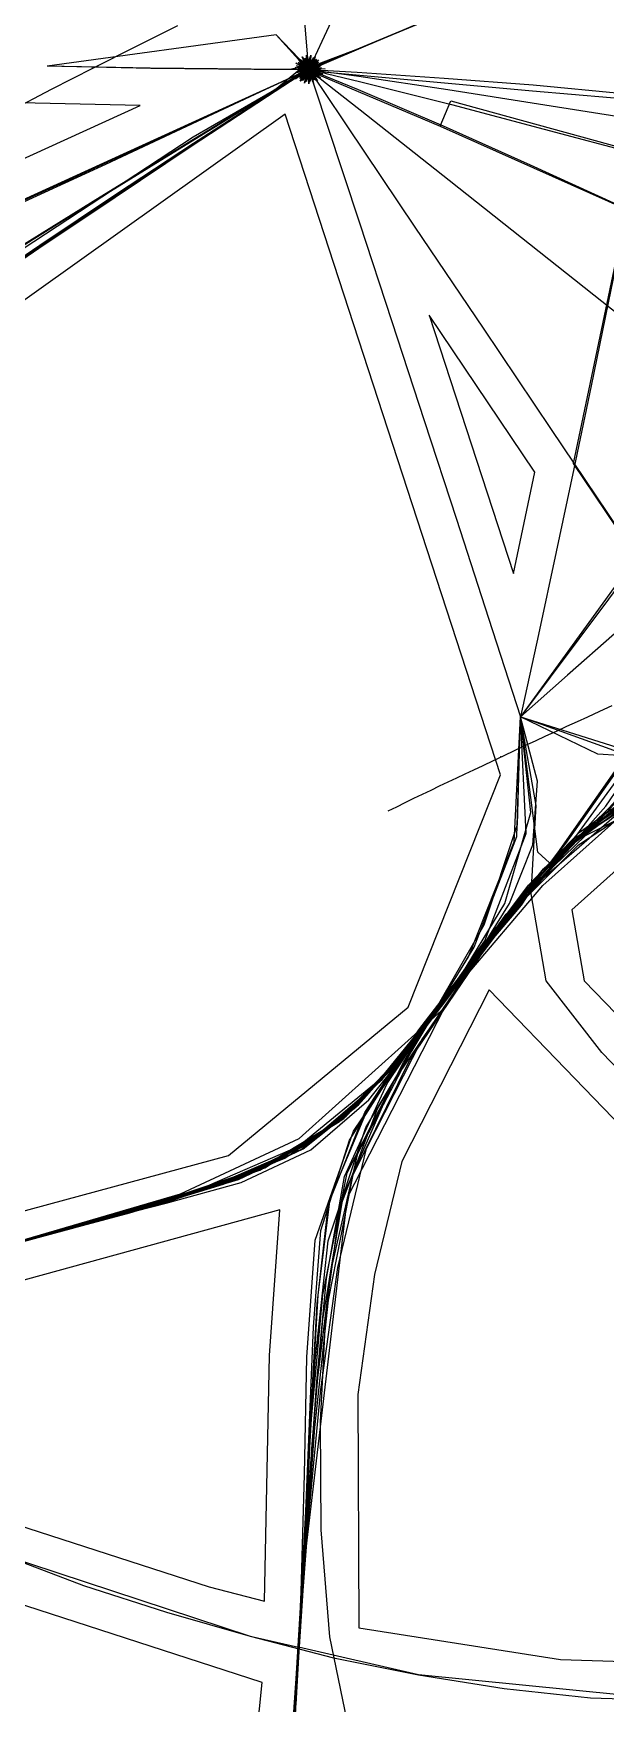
# Model space of a CAD drawing. Header units: metres. Extents: x 465982 to 489928, y 209046 to 231790.
# Drawn here: x 484344 to 484948, y 228002 to 229765 of the extents above; entities that cross this region are included whole.
import ezdxf

# ---------------------------------------------------------------- set-up
doc = ezdxf.new("R2010")
doc.units = ezdxf.units.M
for name, color, linetype in [('ANCHORS_INSIDE', 30, 'CONTINUOUS'), ('GREEN_CORRIDOR_EDGES', 3, 'CONTINUOUS'), ('GREEN_CORRIDOR_PARCELS', 3, 'CONTINUOUS'), ('RAILWAY', 7, 'CONTINUOUS'), ('WOOL_PARCELS', 32, 'CONTINUOUS'), ('WOOL_ROADS_L1', 30, 'CONTINUOUS'), ('WOOL_ROADS_L2', 94, 'CONTINUOUS'), ('WOOL_THREADS', 8, 'CONTINUOUS')]:
    doc.layers.add(name, color=color, linetype=linetype)

msp = doc.modelspace()

# ---------------------------------------------------------------- linework, layer by layer
at = {"layer": 'ANCHORS_INSIDE'}
msp.add_point((484837.096, 229001.177), dxfattribs=at)
at = {"layer": 'GREEN_CORRIDOR_EDGES'}
msp.add_lwpolyline([(484718.176, 228944.206), (484727.19, 228948.658), (484736.242, 228953.121), (484745.348, 228957.56), (484754.376, 228961.921), (484763.428, 228966.256), (484772.488, 228970.581), (484781.513, 228974.875), (484790.582, 228979.164), (484799.622, 228983.413), (484808.685, 228987.642), (484818.519, 228992.281), (484829.527, 228997.558), (484840.575, 229002.828), (484851.575, 229008.013), (484862.585, 229013.145), (484873.633, 229018.281), (484884.735, 229023.422), (484895.865, 229028.568), (484906.955, 229033.646), (484918.039, 229038.684), (484929.155, 229043.713), (484941.768, 229049.547), (484954.833, 229055.623)], dxfattribs=at)
at = {"layer": 'GREEN_CORRIDOR_PARCELS'}
msp.add_lwpolyline([(484850.403, 229194.994), (484873.047, 229301.9), (484761.407, 229467.709)], close=True, dxfattribs=at)
at = {"layer": 'RAILWAY'}
msp.add_lwpolyline([(484318.63, 229683.07), (484362.74, 229706.18), (484407.21, 229728.59), (484451.67, 229751.35), (484496.14, 229773.4)], dxfattribs=at)
at = {"layer": 'WOOL_PARCELS'}
for points in [[(480154.317, 227117.404), (481133.57, 227381.903), (483087.913, 228184.577), (484549.729, 228580.527), (484739.394, 228736.948), (484836.724, 228982.351), (484609.403, 229679.626), (483518.447, 228902.165), (482921.637, 228379.915)], [(484166.84, 229557.014), (484456.377, 229688.979), (484297.567, 229692.265)], [(485070.328, 228614.91), (484969.014, 228890.692), (484912.165, 228839.863), (484925.184, 228765.05)], [(484900.131, 228048.535), (485022.452, 228044.527), (485109.025, 228207.687), (485138.799, 228400.196), (485096.14, 228474.668), (484824.891, 228755.255), (484732.674, 228574.284), (484703.778, 228454.75), (484686.055, 228328.314), (484687.282, 228081.935)], [(484529.328, 228125.151), (484587.77, 228109.972), (484593.041, 228369.546), (484603.724, 228523.037), (483992.427, 228355.476), (484326.006, 228191.098)], [(484279.912, 226985.049), (484437.595, 227237.13), (484530.112, 227478.709), (484585.106, 228024.097), (484296.237, 228117.79), (483933.637, 228296.469), (483688.208, 228280.441), (482703.265, 227958.546), (482092.399, 227690.637), (482524.109, 227449.001), (482984.314, 227268.344), (483600.824, 227103.013)]]:
    msp.add_lwpolyline(points, close=True, dxfattribs=at)
at = {"layer": 'WOOL_ROADS_L1'}
for points in [[(484777.578, 228736.308), (484816.427, 228794.402), (484859.106, 228844.607), (484865.07, 228853.952), (484892.67, 228885.518), (484926.684, 228918.431), (485127.959, 229019.118), (485150.551, 229026.995), (485166.463, 229028.436), (485210.479, 229047.89), (485229.47, 229054.511), (485218.413, 229086.222), (485256.588, 229232.801)], [(480034.999, 227045.168), (480896.589, 227275.344), (481032.488, 227316.64), (481226.65, 227386.638), (481545.815, 227516.997), (481997.086, 227693.859), (482509.054, 227912.47), (482637.951, 227963.536), (482962.542, 228082.822), (483160.041, 228149.261), (483491.69, 228251.025), (483826.967, 228343.245), (484499.099, 228540.194), (484624.411, 228598.424), (484777.578, 228736.308)], [(484564.325, 227391.335), (484567.665, 227489.649), (484611.025, 227881.956), (484629.337, 228144.544), (484675.147, 228536.111), (484777.578, 228736.308)]]:
    msp.add_lwpolyline(points, dxfattribs=at)
at = {"layer": 'WOOL_ROADS_L2'}
for points in [[(485019.958, 229890.715), (484634.199, 229725.826)], [(484634.199, 229725.826), (484600.061, 229763.6), (484358.094, 229730.416)], [(484634.199, 229725.826), (484512.41, 229655.394)], [(484634.199, 229725.826), (484773.036, 229667.088)], [(484634.199, 229725.826), (484870.489, 229704.45)], [(484870.489, 229704.45), (484994.166, 229693.779)], [(484773.036, 229667.088), (484784.511, 229693.746), (484982.72, 229639.157)], [(484773.036, 229667.088), (484970.166, 229579.245)], [(484512.41, 229655.394), (484187.861, 229442.47), (483942.356, 229290.23), (483852.312, 229238.06)], [(484982.289, 229209.583), (484913.944, 229310.942), (484970.166, 229579.245)], [(484982.289, 229209.583), (484857.884, 229043.41)], [(484892.67, 228885.518), (484876.189, 228900.604), (484857.884, 229043.41), (484997.566, 228999.642)], [(484926.684, 228918.431), (484963.917, 228959.105)], [(483880.541, 228358.944), (483883.955, 228347.292), (484143.859, 228236.866), (484310.598, 228159.171), (484572.512, 228073.168)], [(484572.512, 228073.168), (484623.537, 228061.381)], [(485068.926, 228012.27), (485056.496, 228006.591), (485023.076, 228005.027), (484750.199, 228032.121), (484623.537, 228061.381)]]:
    msp.add_lwpolyline(points, dxfattribs=at)
at = {"layer": 'WOOL_THREADS'}
for points in [[(485021.134, 229828.927), (485003.889, 229742.362), (484986.119, 229655.127), (484968.381, 229567.849), (484950.504, 229480.45), (484932.41, 229392.899), (484914.113, 229305.357), (484895.583, 229217.878), (484876.814, 229130.639), (484857.884, 229043.41)], [(484600.061, 229763.6), (484622.173, 229739.938), (484630.933, 229730.531), (484635.199, 229725.159), (484633.262, 229729.531), (484635.384, 229724.514), (484633.376, 229729.32), (484635.387, 229724.423), (484633.434, 229729.311), (484635.329, 229724.388), (484633.516, 229729.337), (484635.233, 229724.353), (484633.629, 229729.374), (484635.101, 229724.312), (484633.78, 229729.415), (484634.933, 229724.272), (484633.967, 229729.453), (484634.727, 229724.237), (484634.191, 229729.481), (484634.485, 229724.218), (484634.452, 229729.489), (484634.206, 229724.224), (484634.746, 229729.467), (484633.897, 229724.265), (484635.069, 229729.404), (484633.563, 229724.353), (484635.412, 229729.288), (484633.213, 229724.498), (484635.765, 229729.11), (484632.861, 229724.712), (484636.112, 229728.859), (484632.523, 229725), (484636.435, 229728.532), (484632.221, 229725.368), (484636.712, 229728.125), (484631.976, 229725.813), (484636.917, 229727.645), (484631.815, 229726.326), (484637.027, 229727.102), (484631.762, 229726.893), (484637.018, 229726.519), (484631.839, 229727.485), (484636.871, 229725.924), (484632.06, 229728.072), (484636.575, 229725.356), (484632.432, 229728.61), (484636.129, 229724.858), (484632.946, 229729.056), (484635.55, 229724.477), (484633.582, 229729.363), (484634.867, 229724.255), (484634.301, 229729.491), (484634.126, 229724.227), (484635.05, 229729.413), (484633.386, 229724.415), (484635.764, 229729.115), (484632.715, 229724.82), (484636.374, 229728.608), (484632.182, 229725.42), (484636.814, 229727.927), (484631.85, 229726.168), (484637.028, 229727.128), (484631.763, 229726.998), (484636.981, 229726.289), (484631.944, 229727.825), (484636.667, 229725.496), (484632.385, 229728.561), (484636.11, 229724.839), (484633.045, 229729.12), (484635.364, 229724.392), (484633.858, 229729.436), (484634.507, 229724.204), (484634.729, 229729.45), (484633.616, 229724.263), (484635.466, 229729.319), (484639.211, 229737.163), (484648.426, 229756.826), (484673.614, 229810.695)], [(484778.581, 229786.985), (484685.119, 229747.897), (484647.323, 229732.198), (484625.116, 229724.11), (484645.06, 229729.249), (484624.023, 229725.678), (484645.039, 229727.332), (484623.868, 229727.519), (484644.908, 229725.473), (484624.118, 229729.358), (484644.483, 229723.663), (484624.695, 229731.125), (484643.751, 229721.955), (484625.573, 229732.763), (484642.732, 229720.401), (484626.725, 229734.221), (484641.457, 229719.05), (484628.113, 229735.456), (484639.965, 229717.941), (484629.696, 229736.429), (484638.303, 229717.111), (484631.425, 229737.109), (484636.521, 229716.585), (484633.246, 229737.478), (484634.675, 229716.378), (484635.104, 229737.522), (484632.821, 229716.497), (484636.94, 229737.24), (484631.016, 229716.939), (484638.699, 229736.641), (484629.316, 229717.688), (484640.323, 229735.741), (484627.765, 229718.715), (484641.743, 229734.55), (484626.349, 229719.943), (484642.707, 229732.991), (484623.839, 229720.366), (484591.105, 229700.494), (484510.449, 229651.293), (484428.744, 229600.675), (484347.098, 229549.838), (484265.587, 229498.801)], [(484778.644, 229786.826), (484684.467, 229747.638), (484645.477, 229732.033), (484622, 229719.94), (484644.812, 229734.956), (484624.916, 229717.339), (484642.437, 229737.673), (484627.92, 229715.207), (484639.258, 229739.47), (484631.341, 229713.898), (484635.698, 229740.314), (484634.984, 229713.553), (484632.042, 229740.163), (484638.585, 229714.202), (484628.563, 229739.027), (484641.877, 229715.801), (484625.519, 229736.995), (484644.615, 229718.23), (484623.14, 229734.215), (484646.597, 229721.308), (484621.605, 229730.895), (484647.69, 229724.805), (484621.073, 229727.286), (484647.931, 229728.496), (484621.899, 229723.791), (484648.096, 229732.656), (484624.94, 229722.175), (484591.854, 229701.157), (484511.027, 229651.899), (484429.211, 229601.204), (484347.48, 229550.282), (484265.91, 229499.147)], [(484778.79, 229787.087), (484685.656, 229748.131), (484648.081, 229732.555), (484626.53, 229725.37), (484644.514, 229727.8), (484625.041, 229727.319), (484643.962, 229725.49), (484625.211, 229729.506), (484643.311, 229723.356), (484626.024, 229731.565), (484642.237, 229721.412), (484627.308, 229733.377), (484640.749, 229719.763), (484628.976, 229734.844), (484638.92, 229718.499), (484630.941, 229735.888), (484636.847, 229717.69), (484633.095, 229736.45), (484634.641, 229717.381), (484635.324, 229736.501), (484632.419, 229717.591), (484637.507, 229736.034), (484630.304, 229718.31), (484639.525, 229735.072), (484628.411, 229719.501), (484641.268, 229733.667), (484626.843, 229721.101), (484642.64, 229731.894), (484625.687, 229723.024), (484643.562, 229729.846), (484625.011, 229725.167), (484643.983, 229727.637), (484624.852, 229727.412), (484643.876, 229725.388), (484625.223, 229729.636), (484643.247, 229723.222), (484626.103, 229731.713), (484642.127, 229721.261), (484627.447, 229733.529), (484640.577, 229719.615), (484629.182, 229734.982), (484638.683, 229718.377), (484631.21, 229735.988), (484636.548, 229717.616), (484633.421, 229736.49), (484634.292, 229717.379), (484635.689, 229736.458), (484632.041, 229717.673), (484637.881, 229735.88), (484629.901, 229718.458), (484639.81, 229734.721), (484627.785, 229719.527), (484640.771, 229732.603), (484623.161, 229719.527), (484590.934, 229698.581), (484511.189, 229646.548), (484430.531, 229592.941), (484350.017, 229538.86), (484269.768, 229484.224)], [(484779.049, 229787.235), (484684.966, 229747.937), (484646.234, 229732.268), (484623.718, 229720.339), (484643.537, 229735.277), (484626.938, 229717.031), (484639.93, 229738.071), (484631.061, 229715.012), (484635.521, 229739.319), (484635.628, 229714.608), (484630.959, 229738.875), (484640.031, 229715.89), (484626.869, 229736.804), (484643.668, 229718.681), (484623.81, 229733.389), (484646.043, 229722.603), (484622.2, 229729.095), (484646.832, 229727.12), (484622.259, 229724.51), (484645.927, 229731.616), (484623.98, 229720.258), (484643.45, 229735.477), (484627.128, 229716.922), (484639.739, 229738.174), (484631.274, 229714.957), (484635.301, 229739.338), (484635.85, 229714.633), (484630.744, 229738.811), (484640.233, 229715.994), (484626.689, 229736.662), (484643.822, 229718.854), (484623.694, 229733.187), (484646.135, 229722.821), (484622.192, 229728.858), (484646.914, 229727.369), (484622.547, 229724.345), (484646.437, 229732.157), (484624.446, 229721.181), (484591.786, 229699.454), (484511.831, 229647.54), (484430.951, 229593.973), (484350.251, 229539.916), (484269.858, 229485.278)], [(484778.721, 229787.034), (484684.047, 229747.58), (484643.955, 229732.689), (484620.481, 229717.121), (484644.66, 229737.247), (484625.372, 229714.479), (484641.229, 229740.438), (484629.791, 229712.471), (484636.705, 229741.958), (484634.539, 229711.773), (484631.916, 229741.931), (484639.265, 229712.568), (484627.375, 229740.403), (484643.511, 229714.791), (484623.544, 229737.529), (484646.877, 229718.214), (484620.871, 229733.579), (484649.223, 229722.478), (484620.175, 229728.956), (484651.831, 229727.592), (484624.449, 229726.421), (484593.016, 229700.623), (484512.742, 229648.69), (484431.579, 229595.165), (484350.644, 229541.138), (484270.066, 229486.499)], [(484779.268, 229787.325), (484687.092, 229748.765), (484652.085, 229734.18), (484638.287, 229726.531), (484627.588, 229727.626), (484639.94, 229725.737), (484628.671, 229728.902), (484639.807, 229724.459), (484629.321, 229730.06), (484639.165, 229723.33), (484630.127, 229731.089), (484638.265, 229722.384), (484631.132, 229731.928), (484637.174, 229721.658), (484632.298, 229732.53), (484635.947, 229721.188), (484633.572, 229732.863), (484634.642, 229720.996), (484634.892, 229732.908), (484633.322, 229721.098), (484636.196, 229732.661), (484632.051, 229721.49), (484637.417, 229732.128), (484630.894, 229722.157), (484638.495, 229731.334), (484629.912, 229723.07), (484639.371, 229730.314), (484629.154, 229724.185), (484639.999, 229729.118), (484628.664, 229725.447), (484640.343, 229727.805), (484628.472, 229726.794), (484640.381, 229726.441), (484628.59, 229728.155), (484640.106, 229725.1), (484629.018, 229729.46), (484639.529, 229723.851), (484629.737, 229730.637), (484638.678, 229722.762), (484630.711, 229731.621), (484637.594, 229721.897), (484631.89, 229732.356), (484636.335, 229721.303), (484633.211, 229732.8), (484634.969, 229721.016), (484634.603, 229732.925), (484633.57, 229721.056), (484635.991, 229732.723), (484632.217, 229721.425), (484637.3, 229732.208), (484631.002, 229722.12), (484638.507, 229731.45), (484630.142, 229723.203), (484640.003, 229730.678), (484630.613, 229724.698), (484615.17, 229718.02), (484577.939, 229700.969), (484479.11, 229655.486), (484378.276, 229609.161), (484277.095, 229563.378)], [(484778.65, 229786.975), (484684.777, 229747.755), (484646.606, 229731.982), (484623.808, 229722.554), (484645.251, 229731.465), (484623.69, 229722.46), (484645.194, 229731.485), (484623.692, 229722.416), (484645.173, 229731.522), (484623.706, 229722.378), (484645.156, 229731.559), (484623.723, 229722.34), (484645.14, 229731.597), (484623.739, 229722.302), (484645.123, 229731.635), (484623.755, 229722.264), (484645.106, 229731.673), (484623.772, 229722.226), (484645.089, 229731.71), (484623.786, 229722.187), (484645.063, 229731.744), (484623.779, 229722.139), (484644.979, 229731.751), (484623.605, 229722.014), (484644.405, 229731.531), (484621.093, 229720.813), (484581.045, 229702.351), (484481.536, 229656.374), (484380.136, 229609.614), (484278.382, 229563.516)], [(484778.774, 229787.106), (484686.161, 229748.383), (484649.677, 229733.133), (484633.396, 229721.568), (484634.671, 229735.576), (484634.787, 229719.523), (484633.554, 229734.778), (484635.787, 229719.367), (484632.571, 229734.506), (484636.771, 229719.575), (484631.607, 229734.189), (484637.722, 229719.942), (484630.679, 229733.751), (484638.626, 229720.441), (484629.803, 229733.188), (484639.469, 229721.068), (484628.998, 229732.499), (484640.231, 229721.816), (484628.283, 229731.692), (484640.895, 229722.68), (484627.676, 229730.775), (484641.441, 229723.647), (484627.196, 229729.76), (484641.85, 229724.706), (484626.862, 229728.662), (484642.103, 229725.838), (484626.692, 229727.502), (484642.185, 229727.021), (484626.702, 229726.304), (484642.082, 229728.227), (484626.901, 229725.097), (484641.785, 229729.427), (484627.299, 229723.912), (484641.287, 229730.587), (484627.894, 229722.785), (484640.594, 229731.671), (484628.683, 229721.753), (484639.714, 229732.642), (484629.651, 229720.854), (484638.664, 229733.463), (484630.776, 229720.12), (484637.47, 229734.1), (484632.03, 229719.586), (484636.166, 229734.523), (484633.375, 229719.277), (484634.79, 229734.713), (484634.769, 229719.214), (484633.39, 229734.652), (484636.163, 229719.407), (484632.007, 229734.349), (484637.494, 229719.881), (484630.646, 229733.868), (484638.577, 229720.796), (484628.842, 229733.597), (484638.677, 229723.584), (484619.614, 229717.842), (484584.892, 229696.966), (484496.416, 229642.95), (484406.736, 229587.45), (484316.688, 229531.53)], [(484778.07, 229786.778), (484685.198, 229747.972), (484648.196, 229732.651), (484628.818, 229722.798), (484641.42, 229733.346), (484628.687, 229720.56), (484639.741, 229734.099), (484629.857, 229719.441), (484638.296, 229734.895), (484631.313, 229718.703), (484636.762, 229735.464), (484632.89, 229718.268), (484635.15, 229735.748), (484634.52, 229718.133), (484633.515, 229735.731), (484636.146, 229718.302), (484631.911, 229735.411), (484637.714, 229718.768), (484630.393, 229734.802), (484639.168, 229719.516), (484629.015, 229733.923), (484640.459, 229720.518), (484627.822, 229732.805), (484641.543, 229721.742), (484626.856, 229731.486), (484642.383, 229723.145), (484626.149, 229730.013), (484642.947, 229724.678), (484625.722, 229728.435), (484643.204, 229726.289), (484625.549, 229726.801), (484643.039, 229727.9), (484625.353, 229725.063), (484641.648, 229729.166), (484622.434, 229721.419), (484588.871, 229705.76), (484505.148, 229666.644), (484419.784, 229626.758), (484333.993, 229587.172)], [(484778.968, 229787.188), (484687.043, 229748.743), (484652.433, 229734.414), (484638.75, 229728.849), (484630.901, 229724.676), (484637.52, 229729.867), (484632.001, 229723.469), (484636.161, 229730.812), (484633.509, 229722.796), (484634.548, 229731.173), (484635.161, 229722.754), (484632.919, 229730.892), (484636.704, 229723.347), (484631.521, 229730.01), (484637.904, 229724.485), (484630.566, 229728.658), (484638.577, 229725.997), (484630.201, 229727.044), (484638.62, 229727.652), (484630.481, 229725.412), (484638.026, 229729.198), (484631.366, 229724.012), (484636.884, 229730.399), (484632.722, 229723.056), (484635.368, 229731.071), (484634.341, 229722.693), (484633.708, 229731.11), (484635.976, 229722.98), (484632.16, 229730.509), (484637.377, 229723.873), (484630.961, 229729.358), (484638.328, 229725.237), (484630.296, 229727.834), (484638.681, 229726.863), (484630.268, 229726.17), (484638.381, 229728.501), (484630.884, 229724.622), (484637.474, 229729.897), (484632.049, 229723.431), (484636.097, 229730.838), (484633.583, 229722.779), (484634.464, 229731.175), (484635.251, 229722.771), (484632.826, 229730.856), (484636.791, 229723.407), (484631.432, 229729.936), (484637.949, 229724.599), (484630.442, 229728.563), (484638.385, 229726.155), (484629.221, 229727.028), (484613.55, 229726.977), (484573.642, 229727.092), (484466.954, 229728.178), (484358.094, 229730.416)], [(484778.303, 229786.897), (484685.847, 229748.247), (484650.275, 229733.426), (484636.089, 229722.34), (484629.513, 229733.323), (484639.896, 229722.845), (484627.78, 229729.817), (484641.443, 229725.756), (484627.302, 229726.424), (484641.234, 229729.119), (484628.35, 229723.201), (484639.471, 229732.004), (484630.752, 229720.818), (484636.573, 229733.751), (484633.982, 229719.808), (484633.197, 229733.969), (484637.313, 229720.397), (484630.099, 229732.606), (484640, 229722.453), (484627.975, 229729.973), (484641.439, 229725.516), (484627.302, 229726.656), (484641.302, 229728.896), (484628.221, 229723.395), (484639.606, 229731.808), (484630.503, 229720.839), (484636.709, 229733.364), (484633.779, 229718.907), (484634.719, 229731.633), (484616.119, 229727.199), (484575.001, 229727.07), (484467.62, 229728.119), (484358.094, 229730.416)], [(484778.18, 229786.856), (484684.806, 229747.817), (484647.392, 229732.406), (484626.971, 229722.124), (484642.292, 229733.739), (484628.03, 229719.439), (484639.799, 229735.437), (484630.401, 229717.807), (484637.116, 229736.579), (484633.193, 229717.017), (484634.231, 229736.937), (484636.097, 229717.076), (484631.366, 229736.455), (484638.86, 229717.971), (484628.756, 229735.176), (484641.235, 229719.634), (484626.579, 229733.229), (484642.898, 229721.974), (484624.64, 229730.838), (484642.653, 229724.981), (484619.084, 229727.007), (484576.283, 229727.01), (484468.293, 229728.021), (484358.094, 229730.416)], [(484600.061, 229763.6), (484621.904, 229740.276), (484630.063, 229731.568), (484633.206, 229728.206), (484634.466, 229726.109), (484634.725, 229727.93), (484633.963, 229726.04), (484635.157, 229727.601), (484633.598, 229726.362), (484635.409, 229727.167), (484633.451, 229726.835), (484635.429, 229726.67), (484633.554, 229727.321), (484635.208, 229726.226), (484633.877, 229727.697), (484634.802, 229725.941), (484634.341, 229727.872), (484634.308, 229725.888), (484634.832, 229727.802), (484633.851, 229726.077), (484635.228, 229727.505), (484633.54, 229726.462), (484635.434, 229727.055), (484633.453, 229726.948), (484635.399, 229726.563), (484633.608, 229727.417), (484635.133, 229726.147), (484633.969, 229727.754), (484634.701, 229725.909), (484634.446, 229727.878), (484634.208, 229725.907), (484634.923, 229727.759), (484633.775, 229726.14), (484635.286, 229727.427), (484633.505, 229726.55), (484635.446, 229726.963), (484633.463, 229727.039), (484635.367, 229726.48), (484633.658, 229727.487), (484635.069, 229726.092), (484634.042, 229727.79), (484634.623, 229725.893), (484634.522, 229727.875), (484634.136, 229725.928), (484634.985, 229727.722), (484633.725, 229726.189), (484635.321, 229727.369), (484633.486, 229726.612), (484635.45, 229726.9), (484633.475, 229727.098), (484635.343, 229726.427), (484633.693, 229727.531), (484635.026, 229726.061), (484634.089, 229727.81), (484634.575, 229725.886), (484634.569, 229727.87), (484634.095, 229725.943), (484635.02, 229727.698), (484633.698, 229726.219), (484635.338, 229727.336), (484633.477, 229726.647), (484635.45, 229726.867), (484633.482, 229727.129), (484635.329, 229726.4), (484633.712, 229727.552), (484635.004, 229726.045), (484634.112, 229727.818), (484634.551, 229725.883), (484634.59, 229727.866), (484634.075, 229725.949), (484635.032, 229727.683), (484633.673, 229726.224), (484635.306, 229727.304), (484633.348, 229726.668), (484635.146, 229726.791), (484634.269, 229729.13), (484633.827, 229734.243), (484632.69, 229747.782), (484629.547, 229785.174)], [(485711.352, 229769.514), (485662.028, 229726.117), (485612.264, 229683.322), (485562.207, 229640.95), (485512.227, 229598.735), (485462.139, 229556.506), (485411.927, 229514.161), (485361.515, 229471.756), (485310.828, 229429.509), (485260.006, 229387.264), (485209.083, 229345.129), (485158.237, 229302.862), (485107.605, 229260.33), (485057.225, 229217.57), (485007.064, 229174.511), (484957.125, 229131.174), (484907.437, 229087.423), (484857.884, 229043.41)], [(485364.493, 229765.259), (485319.519, 229699.28), (485274.362, 229633.354), (485229.046, 229567.47), (485183.737, 229501.522), (485138.196, 229435.623), (485092.402, 229369.814), (485046.161, 229304.303), (484999.393, 229239.054), (484952.357, 229173.936), (484905.127, 229108.778), (484857.884, 229043.41)], [(484600.061, 229763.6), (484624.083, 229738.289), (484638.84, 229728.471), (484627.516, 229724.022), (484640.621, 229728.988), (484627.814, 229725.365), (484641.118, 229728.005), (484627.731, 229726.486), (484641.229, 229726.909), (484627.753, 229727.59), (484641.134, 229725.814), (484627.943, 229728.671), (484640.859, 229724.755), (484628.302, 229729.701), (484640.42, 229723.76), (484628.818, 229730.654), (484639.832, 229722.855), (484629.474, 229731.507), (484639.114, 229722.061), (484630.249, 229732.238), (484638.287, 229721.396), (484631.122, 229732.833), (484637.375, 229720.873), (484632.066, 229733.281), (484636.404, 229720.501), (484633.057, 229733.576), (484635.4, 229720.284), (484634.069, 229733.715), (484634.386, 229720.222), (484635.078, 229733.701), (484633.387, 229720.311), (484636.061, 229733.54), (484632.425, 229720.542), (484636.998, 229733.241), (484631.518, 229720.906), (484637.871, 229732.815), (484630.684, 229721.391), (484638.663, 229732.276), (484629.937, 229721.98), (484639.362, 229731.641), (484629.288, 229722.658), (484639.958, 229730.924), (484628.746, 229723.41), (484640.445, 229730.142), (484628.316, 229724.218), (484640.816, 229729.311), (484628.003, 229725.066), (484641.07, 229728.448), (484627.808, 229725.939), (484641.207, 229727.57), (484627.73, 229726.82), (484641.227, 229726.69), (484627.767, 229727.695), (484641.134, 229725.823), (484627.915, 229728.551), (484640.933, 229724.981), (484628.17, 229729.374), (484640.629, 229724.178), (484628.529, 229730.151), (484640.237, 229723.417), (484629.005, 229730.856), (484639.818, 229722.656), (484629.739, 229731.325), (484639.689, 229721.39), (484632.056, 229730.863), (484620.432, 229717.943), (484589.635, 229697.658), (484510.239, 229645.585), (484429.836, 229591.957), (484349.535, 229537.864), (484269.453, 229483.238)], [(484600.061, 229763.6), (484622.554, 229739.674), (484631.948, 229729.594), (484638.39, 229723.073), (484631.111, 229730.224), (484638.175, 229723.61), (484630.829, 229730.199), (484638.266, 229723.818), (484630.674, 229730.053), (484638.393, 229723.991), (484630.541, 229729.886), (484638.518, 229724.163), (484630.419, 229729.712), (484638.636, 229724.34), (484630.305, 229729.533), (484638.746, 229724.521), (484630.199, 229729.351), (484638.847, 229724.704), (484630.102, 229729.165), (484638.94, 229724.892), (484630.013, 229728.977), (484639.025, 229725.082), (484629.933, 229728.785), (484639.1, 229725.273), (484629.861, 229728.592), (484639.168, 229725.468), (484629.798, 229728.397), (484639.227, 229725.663), (484629.744, 229728.202), (484639.277, 229725.858), (484629.698, 229728.006), (484639.319, 229726.055), (484629.66, 229727.81), (484639.352, 229726.251), (484629.63, 229727.613), (484639.378, 229726.446), (484629.609, 229727.418), (484639.395, 229726.642), (484629.596, 229727.224), (484639.405, 229726.835), (484629.59, 229727.031), (484639.407, 229727.027), (484629.592, 229726.839), (484639.401, 229727.219), (484629.6, 229726.649), (484639.389, 229727.407), (484629.617, 229726.462), (484639.369, 229727.594), (484629.641, 229726.276), (484639.342, 229727.778), (484629.671, 229726.093), (484639.308, 229727.961), (484629.707, 229725.912), (484639.268, 229728.141), (484629.751, 229725.733), (484639.222, 229728.317), (484629.8, 229725.559), (484639.169, 229728.491), (484629.856, 229725.386), (484639.111, 229728.662), (484629.918, 229725.217), (484639.046, 229728.83), (484629.985, 229725.05), (484638.975, 229728.995), (484630.058, 229724.886), (484638.896, 229729.155), (484630.131, 229724.723), (484638.798, 229729.305), (484630.171, 229724.539), (484638.579, 229729.38), (484629.515, 229723.949), (484614.424, 229714.721), (484576.945, 229691.814), (484477.468, 229630.645), (484377.196, 229568.431), (484276.988, 229505.987)], [(484600.061, 229763.6), (484622.308, 229739.945), (484631.238, 229730.444), (484636.63, 229725.494), (484631.642, 229728.525), (484637.335, 229725.888), (484631.508, 229727.753), (484637.568, 229726.571), (484631.43, 229727.021), (484637.585, 229727.304), (484631.51, 229726.288), (484637.421, 229728.023), (484631.761, 229725.592), (484637.087, 229728.687), (484632.174, 229724.972), (484636.6, 229729.255), (484632.728, 229724.465), (484635.986, 229729.691), (484633.394, 229724.105), (484635.277, 229729.969), (484634.136, 229723.916), (484634.515, 229730.064), (484634.909, 229723.917), (484633.743, 229729.965), (484635.665, 229724.113), (484633.014, 229729.673), (484636.356, 229724.5), (484632.374, 229729.198), (484636.932, 229725.056), (484631.872, 229728.567), (484637.35, 229725.751), (484631.548, 229727.818), (484637.573, 229726.542), (484631.432, 229727), (484637.579, 229727.374), (484631.539, 229726.169), (484637.357, 229728.189), (484631.872, 229725.388), (484636.917, 229728.92), (484632.413, 229724.72), (484636.284, 229729.51), (484633.128, 229724.222), (484635.501, 229729.904), (484633.964, 229723.941), (484634.629, 229730.064), (484634.855, 229723.909), (484633.737, 229729.965), (484635.728, 229724.138), (484632.902, 229729.608), (484636.506, 229724.616), (484632.2, 229729.018), (484637.115, 229725.309), (484631.699, 229728.238), (484637.495, 229726.159), (484631.451, 229727.336), (484637.603, 229727.092), (484631.486, 229726.393), (484637.424, 229728.022), (484631.808, 229725.498), (484636.966, 229728.86), (484632.392, 229724.738), (484636.268, 229729.522), (484633.186, 229724.192), (484635.396, 229729.939), (484634.116, 229723.916), (484634.433, 229730.064), (484635.089, 229723.942), (484633.475, 229729.882), (484636.013, 229724.268), (484632.631, 229729.397), (484636.828, 229724.84), (484632.091, 229728.608), (484637.758, 229725.547), (484632.692, 229727.84), (484626.038, 229723.172), (484608.959, 229715.29), (484563.262, 229694.505), (484442.296, 229639.198), (484319.816, 229583.374)], [(484600.061, 229763.6), (484621.962, 229740.294), (484630.174, 229731.553), (484633.432, 229728.07), (484635.475, 229726.063), (484633.44, 229727.769), (484635.635, 229726.217), (484633.326, 229727.572), (484635.744, 229726.414), (484633.238, 229727.363), (484635.815, 229726.629), (484633.185, 229727.143), (484635.85, 229726.854), (484633.17, 229726.915), (484635.845, 229727.082), (484633.194, 229726.688), (484635.802, 229727.308), (484633.258, 229726.465), (484635.719, 229727.525), (484633.359, 229726.255), (484635.6, 229727.726), (484633.496, 229726.064), (484635.445, 229727.904), (484633.667, 229725.899), (484635.259, 229728.055), (484633.866, 229725.766), (484635.048, 229728.171), (484634.088, 229725.669), (484634.816, 229728.248), (484634.327, 229725.613), (484634.572, 229728.281), (484634.575, 229725.602), (484634.323, 229728.27), (484634.824, 229725.637), (484634.077, 229728.211), (484635.064, 229725.72), (484633.844, 229728.106), (484635.288, 229725.848), (484633.633, 229727.955), (484635.485, 229726.019), (484633.453, 229727.765), (484635.646, 229726.227), (484633.311, 229727.541), (484635.766, 229726.465), (484633.216, 229727.29), (484635.835, 229726.726), (484633.172, 229727.022), (484635.852, 229726.998), (484633.183, 229726.748), (484635.812, 229727.271), (484633.251, 229726.481), (484635.716, 229727.531), (484633.374, 229726.229), (484635.567, 229727.77), (484633.549, 229726.007), (484635.37, 229727.973), (484633.767, 229725.825), (484635.132, 229728.131), (484634.021, 229725.692), (484634.864, 229728.236), (484634.3, 229725.616), (484634.579, 229728.281), (484634.59, 229725.602), (484634.287, 229728.265), (484634.878, 229725.65), (484634.006, 229728.185), (484635.15, 229725.762), (484633.747, 229728.045), (484635.392, 229725.93), (484633.524, 229727.852), (484635.589, 229726.148), (484633.341, 229727.617), (484635.715, 229726.413), (484633.156, 229727.357), (484635.62, 229726.731), (484632.452, 229726.952), (484626.805, 229726.96), (484612.344, 229726.988), (484572.693, 229727.14), (484466.483, 229728.242), (484358.094, 229730.416)], [(484600.061, 229763.6), (484624.848, 229737.134), (484637.761, 229721.377), (484630.44, 229734.918), (484637.387, 229719.485), (484631.858, 229734.903), (484636.303, 229718.938), (484633.074, 229735.123), (484635.097, 229718.718), (484634.304, 229735.219), (484633.862, 229718.702), (484635.541, 229735.138), (484632.628, 229718.875), (484636.764, 229734.871), (484631.425, 229719.235), (484637.942, 229734.418), (484630.279, 229719.78), (484639.048, 229733.782), (484629.219, 229720.503), (484640.054, 229732.976), (484628.273, 229721.392), (484640.932, 229732.009), (484627.47, 229722.431), (484641.655, 229730.902), (484626.834, 229723.599), (484642.197, 229729.678), (484626.39, 229724.871), (484642.538, 229728.365), (484626.157, 229726.217), (484642.66, 229726.995), (484626.15, 229727.602), (484642.55, 229725.606), (484626.378, 229728.985), (484642.203, 229724.237), (484626.845, 229730.328), (484641.618, 229722.932), (484627.545, 229731.586), (484640.806, 229721.732), (484628.465, 229732.717), (484639.783, 229720.682), (484629.584, 229733.679), (484638.575, 229719.818), (484630.871, 229734.433), (484637.218, 229719.18), (484632.289, 229734.948), (484635.751, 229718.795), (484633.792, 229735.198), (484634.225, 229718.684), (484635.329, 229735.167), (484632.691, 229718.858), (484636.846, 229734.848), (484631.205, 229719.32), (484638.287, 229734.246), (484629.824, 229720.059), (484639.597, 229733.379), (484628.602, 229721.053), (484640.731, 229732.277), (484627.605, 229722.276), (484641.693, 229731), (484627.015, 229723.732), (484642.861, 229729.647), (484627.982, 229725.643), (484648.297, 229726.164), (484685.32, 229724.039), (484777.231, 229717.9), (484871.451, 229710.807), (484966.702, 229701.538)], [(484600.061, 229763.6), (484624.202, 229738.027), (484639.296, 229727.681), (484626.815, 229724.852), (484640.881, 229728.912), (484627.559, 229724.782), (484641.056, 229729.185), (484627.711, 229724.608), (484641.015, 229729.395), (484627.796, 229724.411), (484640.941, 229729.598), (484627.879, 229724.209), (484640.856, 229729.802), (484627.97, 229724.005), (484640.762, 229730.007), (484628.068, 229723.798), (484640.658, 229730.215), (484628.177, 229723.589), (484640.544, 229730.425), (484628.296, 229723.378), (484640.419, 229730.637), (484628.427, 229723.164), (484640.283, 229730.852), (484628.57, 229722.948), (484640.133, 229731.068), (484628.725, 229722.731), (484639.971, 229731.287), (484628.895, 229722.512), (484639.794, 229731.506), (484629.08, 229722.293), (484639.601, 229731.725), (484629.28, 229722.075), (484639.393, 229731.942), (484629.496, 229721.858), (484639.169, 229732.157), (484629.728, 229721.645), (484638.928, 229732.369), (484629.978, 229721.436), (484638.67, 229732.575), (484630.245, 229721.232), (484638.395, 229732.775), (484630.529, 229721.037), (484638.102, 229732.966), (484630.83, 229720.851), (484637.793, 229733.147), (484631.147, 229720.677), (484637.467, 229733.314), (484631.481, 229720.515), (484637.125, 229733.469), (484631.83, 229720.368), (484636.769, 229733.607), (484632.193, 229720.239), (484636.4, 229733.728), (484632.568, 229720.128), (484636.019, 229733.829), (484632.954, 229720.036), (484635.629, 229733.91), (484633.349, 229719.964), (484635.229, 229733.965), (484633.75, 229719.903), (484634.823, 229733.968), (484634.157, 229719.783), (484634.413, 229733.716), (484634.671, 229719.043), (484633.456, 229731.758), (484650.398, 229724.913), (484687.258, 229719.697), (484781.073, 229705.812), (484876.941, 229690.614), (484972.924, 229675.629)], [(484600.061, 229763.6), (484622.964, 229739.03), (484630.682, 229725.832), (484641.225, 229727.626), (484628.735, 229727.002), (484640.45, 229726.403), (484628.548, 229728.01), (484640.169, 229725.401), (484628.778, 229729), (484639.806, 229724.442), (484629.206, 229729.932), (484639.293, 229723.552), (484629.793, 229730.778), (484638.632, 229722.757), (484630.523, 229731.515), (484637.839, 229722.084), (484631.375, 229732.118), (484636.934, 229721.556), (484632.327, 229732.566), (484635.942, 229721.191), (484633.351, 229732.843), (484634.892, 229721.007), (484634.418, 229732.934), (484633.816, 229721.013), (484635.495, 229732.83), (484632.748, 229721.215), (484636.545, 229732.529), (484631.724, 229721.611), (484637.534, 229732.037), (484630.78, 229722.197), (484638.424, 229731.362), (484629.952, 229722.956), (484639.181, 229730.524), (484629.275, 229723.867), (484639.772, 229729.547), (484628.777, 229724.902), (484640.169, 229728.463), (484628.485, 229726.026), (484640.351, 229727.309), (484628.417, 229727.199), (484640.304, 229726.129), (484628.582, 229728.374), (484640.021, 229724.971), (484628.981, 229729.505), (484639.507, 229723.88), (484629.606, 229730.543), (484638.777, 229722.906), (484630.435, 229731.441), (484637.855, 229722.094), (484631.44, 229732.157), (484636.778, 229721.483), (484632.58, 229732.655), (484635.587, 229721.106), (484633.808, 229732.906), (484634.335, 229720.984), (484635.07, 229732.896), (484633.078, 229721.129), (484636.308, 229732.617), (484631.872, 229721.538), (484637.466, 229732.08), (484630.775, 229722.196), (484638.483, 229731.303), (484629.831, 229723.069), (484639.286, 229730.306), (484629.009, 229724.092), (484639.619, 229729.077), (484627.731, 229725.159), (484638.115, 229728.035), (484652.923, 229722.652), (484689.418, 229713.858), (484785.141, 229689.83), (484883.062, 229663.847), (484981.094, 229637.788)], [(484600.061, 229763.6), (484622.535, 229739.661), (484632.286, 229729.859), (484637.557, 229722.22), (484632.202, 229731.223), (484636.264, 229722.205), (484633.047, 229731.781), (484635.245, 229721.999), (484634.044, 229731.981), (484634.226, 229721.939), (484635.059, 229731.951), (484633.221, 229722.074), (484636.042, 229731.717), (484632.27, 229722.405), (484636.953, 229731.294), (484631.41, 229722.915), (484637.755, 229730.705), (484630.673, 229723.578), (484638.419, 229729.976), (484630.086, 229724.364), (484638.925, 229729.141), (484629.666, 229725.239), (484639.256, 229728.234), (484629.424, 229726.167), (484639.408, 229727.294), (484629.362, 229727.111), (484639.381, 229726.355), (484629.475, 229728.038), (484639.184, 229725.449), (484629.753, 229728.915), (484638.83, 229724.607), (484630.178, 229729.715), (484638.339, 229723.855), (484630.729, 229730.415), (484637.733, 229723.211), (484631.384, 229730.999), (484637.037, 229722.691), (484632.117, 229731.452), (484636.274, 229722.305), (484632.902, 229731.771), (484635.472, 229722.057), (484633.715, 229731.95), (484634.654, 229721.945), (484634.533, 229731.993), (484633.843, 229721.969), (484635.332, 229731.905), (484633.059, 229722.118), (484636.096, 229731.696), (484632.32, 229722.384), (484636.806, 229731.376), (484631.642, 229722.756), (484637.448, 229730.957), (484631.038, 229723.219), (484638.012, 229730.453), (484630.517, 229723.76), (484638.488, 229729.879), (484630.088, 229724.363), (484638.87, 229729.249), (484629.755, 229725.017), (484639.152, 229728.577), (484629.523, 229725.704), (484639.333, 229727.877), (484629.392, 229726.411), (484639.41, 229727.165), (484629.357, 229727.127), (484639.37, 229726.455), (484629.38, 229727.846), (484639.112, 229725.795), (484629.191, 229728.679), (484638.349, 229725.489), (484652.194, 229719.723), (484686.365, 229705.674), (484776.342, 229667.268), (484868.256, 229626.102), (484959.917, 229584.561)], [(484600.061, 229763.6), (484622.401, 229739.773), (484631.654, 229729.915), (484637.482, 229723.638), (484631.547, 229730.114), (484637.281, 229723.747), (484631.548, 229730.222), (484637.204, 229723.718), (484631.601, 229730.281), (484637.14, 229723.668), (484631.666, 229730.337), (484637.07, 229723.611), (484631.74, 229730.396), (484636.991, 229723.551), (484631.824, 229730.46), (484636.9, 229723.483), (484631.921, 229730.529), (484636.796, 229723.411), (484632.033, 229730.605), (484636.676, 229723.333), (484632.162, 229730.686), (484636.537, 229723.25), (484632.31, 229730.771), (484636.378, 229723.163), (484632.48, 229730.859), (484636.197, 229723.073), (484632.675, 229730.948), (484635.99, 229722.984), (484632.894, 229731.037), (484635.756, 229722.898), (484633.142, 229731.119), (484635.495, 229722.819), (484633.419, 229731.193), (484635.203, 229722.753), (484633.725, 229731.252), (484634.882, 229722.703), (484634.06, 229731.291), (484634.532, 229722.677), (484634.425, 229731.303), (484634.155, 229722.681), (484634.814, 229731.281), (484633.753, 229722.721), (484635.226, 229731.221), (484633.332, 229722.805), (484635.655, 229731.112), (484632.897, 229722.939), (484636.094, 229730.951), (484632.457, 229723.129), (484636.533, 229730.731), (484632.021, 229723.379), (484636.964, 229730.449), (484631.6, 229723.693), (484637.373, 229730.103), (484631.205, 229724.072), (484637.75, 229729.691), (484630.85, 229724.515), (484638.08, 229729.219), (484630.547, 229725.016), (484638.351, 229728.69), (484630.31, 229725.569), (484638.552, 229728.115), (484630.149, 229726.164), (484638.67, 229727.503), (484630.075, 229726.789), (484638.7, 229726.869), (484630.094, 229727.429), (484638.637, 229726.228), (484630.216, 229728.064), (484638.496, 229725.588), (484630.484, 229728.655), (484638.389, 229724.89), (484631.21, 229728.969), (484639.355, 229723.116), (484653.223, 229712.226), (484688.529, 229684.417), (484782.665, 229610.183), (484877.725, 229534.784), (484972.642, 229459.323)], [(484600.061, 229763.6), (484622.359, 229739.839), (484631.517, 229730.086), (484637.114, 229724.078), (484631.737, 229729.921), (484637.053, 229724.061), (484631.77, 229729.968), (484637.008, 229724.027), (484631.811, 229730.006), (484636.966, 229723.991), (484631.852, 229730.041), (484636.924, 229723.956), (484631.894, 229730.075), (484636.883, 229723.923), (484631.935, 229730.108), (484636.843, 229723.891), (484631.975, 229730.14), (484636.803, 229723.86), (484632.014, 229730.17), (484636.765, 229723.831), (484632.052, 229730.198), (484636.728, 229723.804), (484632.088, 229730.224), (484636.693, 229723.778), (484632.122, 229730.248), (484636.659, 229723.755), (484632.155, 229730.272), (484636.627, 229723.733), (484632.185, 229730.292), (484636.598, 229723.714), (484632.213, 229730.311), (484636.571, 229723.695), (484632.239, 229730.327), (484636.547, 229723.68), (484632.263, 229730.343), (484636.525, 229723.666), (484632.283, 229730.356), (484636.505, 229723.653), (484632.301, 229730.367), (484636.489, 229723.643), (484632.317, 229730.377), (484636.475, 229723.635), (484632.329, 229730.385), (484636.463, 229723.627), (484632.339, 229730.391), (484636.455, 229723.622), (484632.346, 229730.395), (484636.449, 229723.619), (484632.35, 229730.397), (484636.446, 229723.617), (484632.352, 229730.398), (484636.445, 229723.616), (484632.352, 229730.398), (484636.447, 229723.617), (484632.349, 229730.397), (484636.451, 229723.62), (484632.344, 229730.394), (484636.457, 229723.624), (484632.336, 229730.389), (484636.466, 229723.629), (484632.327, 229730.383), (484636.476, 229723.636), (484632.315, 229730.376), (484636.489, 229723.643), (484632.303, 229730.368), (484636.502, 229723.651), (484632.289, 229730.357), (484636.52, 229723.656), (484632.282, 229730.335), (484636.558, 229723.633), (484632.325, 229730.232), (484636.743, 229723.387), (484632.773, 229729.496), (484638.356, 229721.153), (484648.709, 229705.837), (484675.425, 229666.307), (484746.506, 229560.63), (484818.335, 229453.809), (484890.263, 229346.98), (484962.132, 229240.143)], [(484600.061, 229763.6), (484622.365, 229739.827), (484631.475, 229730.041), (484637.407, 229724.401), (484631.181, 229729.233), (484637.908, 229725.157), (484630.75, 229728.438), (484638.235, 229726.004), (484630.518, 229727.559), (484638.363, 229726.905), (484630.496, 229726.647), (484638.28, 229727.814), (484630.683, 229725.753), (484637.989, 229728.683), (484631.074, 229724.922), (484637.502, 229729.465), (484631.65, 229724.201), (484636.844, 229730.115), (484632.382, 229723.631), (484636.047, 229730.597), (484633.234, 229723.245), (484635.153, 229730.879), (484634.158, 229723.071), (484634.211, 229730.941), (484635.105, 229723.122), (484633.273, 229730.776), (484636.019, 229723.4), (484632.396, 229730.388), (484636.846, 229723.896), (484631.633, 229729.793), (484637.533, 229724.582), (484631.034, 229729.022), (484638.034, 229725.425), (484630.64, 229728.12), (484638.314, 229726.374), (484630.48, 229727.14), (484638.348, 229727.371), (484630.574, 229726.141), (484638.127, 229728.355), (484630.92, 229725.19), (484637.659, 229729.256), (484631.503, 229724.353), (484636.969, 229730.015), (484632.289, 229723.688), (484636.1, 229730.573), (484633.229, 229723.246), (484635.106, 229730.889), (484634.26, 229723.064), (484634.056, 229730.932), (484635.309, 229723.162), (484633.025, 229730.693), (484636.303, 229723.539), (484632.088, 229730.185), (484637.165, 229724.172), (484631.317, 229729.438), (484637.829, 229725.019), (484630.774, 229728.505), (484638.241, 229726.021), (484630.503, 229727.454), (484638.365, 229727.102), (484630.53, 229726.363), (484638.187, 229728.18), (484630.856, 229725.317), (484637.717, 229729.172), (484631.46, 229724.399), (484636.989, 229729.997), (484632.295, 229723.679), (484636.058, 229730.586), (484633.297, 229723.201), (484634.994, 229730.845), (484634.411, 229722.888), (484633.958, 229730.433), (484636.163, 229721.632), (484641.176, 229706.545), (484653.921, 229668.035), (484687.915, 229565.101), (484722.126, 229460.883), (484756.228, 229356.561), (484790.267, 229252.15), (484824.206, 229147.765), (484857.884, 229043.41)], [(484245.733, 228465.822), (484345.503, 228493.17), (484445.537, 228519.97), (484544.33, 228550.252), (484637.014, 228594.911), (484713.491, 228663.11), (484777.092, 228743.491), (484836.491, 228826.453), (484902.849, 228903.477), (484984.052, 228964.923), (485077.799, 229005.341), (485176.812, 229032.37), (485274.243, 229063.048), (485365.648, 229108.751), (485455.228, 229158.668), (485547.675, 229202.858), (485643.628, 229239.113), (485741.505, 229271.116), (485839.572, 229303.026), (485937.24, 229336.489), (486035.843, 229367.061), (486136.236, 229392.03), (486236.283, 229418.577)], [(484295.448, 228479.913), (484391.951, 228506.1), (484488.242, 228532.753), (484582.753, 228565.027), (484666.872, 228616.403), (484735.33, 228686.856), (484794.053, 228765.91), (484852.513, 228845.281), (484920.85, 228916.48), (485003.378, 228970.998), (485094.949, 229009.135), (485190.31, 229037.738), (485283.699, 229072.058), (485372.389, 229117.533), (485461.12, 229163.097), (485552.144, 229203.977), (485645.743, 229238.846), (485741.004, 229270.423), (485836.515, 229301.703), (485931.778, 229334.084), (486027.889, 229363.9), (486125.552, 229388.771), (486222.774, 229415.08)], [(484305.99, 228483.451), (484382.766, 228504.597), (484459.496, 228525.591), (484535.877, 228548.033), (484609.24, 228577.609), (484673.94, 228622.048), (484727.976, 228678.52), (484775.377, 228740.454), (484819.824, 228803.855), (484866.287, 228865.706), (484919.713, 228921.619), (484982.896, 228966.465), (485053.718, 228998.45), (485128.786, 229020.053), (485205.197, 229037.125), (485278.878, 229062.653), (485348.225, 229098.948), (485416.5, 229137.928), (485486.682, 229173.886), (485558.521, 229206.673), (485630.833, 229239.276), (485697.355, 229282.224), (485743.715, 229346.253), (485763.171, 229424.214)], [(484317.609, 228485.644), (484423.549, 228514.352), (484528.655, 228546.273), (484629.052, 228590.102), (484712.029, 228660.875), (484779.638, 228746.595), (484842.905, 228835.164), (484915.721, 228915.738), (485006.091, 228975.848), (485107.77, 229014.447), (485212.823, 229043.4), (485313.896, 229084.244), (485410.769, 229134.628), (485508.742, 229182.947), (485610.536, 229223.985), (485714.223, 229260.186), (485817.745, 229296.325), (485921.482, 229332.37), (486026.229, 229364.986), (486132.844, 229391.407), (486238.937, 229419.712)], [(484302.375, 228481.455), (484411.327, 228511.665), (484519.423, 228545.042), (484623.061, 228589.86), (484709.591, 228661.224), (484780.36, 228748.27), (484846.887, 228838.189), (484923.754, 228919.385), (485017.987, 228979.767), (485123.01, 229018.519), (485230.942, 229049.139), (485333.615, 229092.757), (485432.246, 229145.36), (485533.135, 229194.398), (485637.242, 229236.055), (485743.491, 229272.352), (485850.151, 229308.212), (485956.577, 229344.974), (486064.217, 229378.578), (486173.912, 229404.961)], [(484309.182, 228483.899), (484402.091, 228509.394), (484494.637, 228535.696), (484585.519, 228567.548), (484666.513, 228617.356), (484733.017, 228684.866), (484790.211, 228760.653), (484846.309, 228837.317), (484910.285, 228907.448), (484987.145, 228963.57), (485074.484, 229002.252), (485166.493, 229029.126), (485257.713, 229057.547), (485344.131, 229097.635), (485428.328, 229143.096), (485514.544, 229185.077), (485603.975, 229221.516), (485694.642, 229254.552), (485785.624, 229286.104), (485876.601, 229317.228), (485967.68, 229348.497), (486059.903, 229377.008), (486153.794, 229399.548)], [(484317.925, 228486.565), (484407.352, 228511.355), (484496.553, 228537.101), (484584.187, 228567.97), (484662.659, 228615.334), (484727.612, 228679.483), (484783.257, 228751.711), (484836.453, 228825.647), (484895.196, 228894.752), (484965.553, 228952.279), (485047.153, 228993.806), (485134.582, 229021.817), (485223.39, 229046.404), (485308.299, 229082.063), (485389.298, 229125.964), (485471.442, 229167.347), (485555.391, 229205.154), (485641.805, 229237.605), (485729.543, 229267.264), (485816.989, 229297.141), (485904.258, 229328.026), (485992.623, 229356.454), (486082.408, 229381.525), (486173.343, 229403.455)], [(484280.343, 228475.542), (484383.853, 228503.43), (484487.125, 228531.937), (484588.086, 228567.491), (484676.821, 228625.129), (484747.781, 228703.117), (484810.014, 228788.4), (484873.657, 228872.49), (484950.69, 228944.446), (485043.408, 228994.899), (485144.371, 229026.824), (485246.678, 229055.682), (485343.836, 229098.134), (485437.724, 229148.332), (485534.22, 229194.457), (485633.589, 229233.987), (485734.803, 229268.473), (485836.239, 229301.966), (485937.357, 229336.736), (486039.498, 229368.395), (486143.588, 229393.977)], [(484339.433, 228492.868), (484413.052, 228513.024), (484486.837, 228533.188), (484560.059, 228555.181), (484628.363, 228587.376), (484687.056, 228633.997), (484736.801, 228690.277), (484782.032, 228750.463), (484825.903, 228811.409), (484872.569, 228869.942), (484925.75, 228922.439), (484987.422, 228965.057), (485055.924, 228996.467), (485128.394, 229018.797), (485202.224, 229036.701), (485273.767, 229060.804), (485341.153, 229094.763), (485404.07, 229136.945), (485459.211, 229188.608), (485494.493, 229255.71), (485507.969, 229331.971)], [(484613.454, 227905.121), (484621.365, 228014.275), (484628.14, 228123.533), (484634.988, 228232.77), (484642.76, 228341.93), (484653.228, 228450.661), (484671.998, 228558.214), (484717.318, 228656.579), (484777.513, 228746.638), (484843.54, 228831.977), (484919.287, 228908.35), (485009.077, 228967.682), (485108.434, 229009.646), (485211.142, 229043.018), (485309.868, 229086.64), (485398.76, 229147.784), (485467.871, 229230.458), (485507.969, 229331.971)], [(484280.975, 228476.627), (484351.248, 228496.285), (484421.614, 228515.685), (484492.097, 228535.267), (484562.119, 228556.595), (484627.474, 228587.433), (484684.034, 228631.45), (484732.182, 228684.455), (484775.657, 228741.469), (484817.085, 228799.357), (484860.057, 228856.057), (484909.107, 228907.691), (484965.702, 228951.326), (485029.138, 228985.651), (485095.633, 229013.537), (485161.273, 229044.224), (485215.797, 229091.721), (485247.08, 229158.171), (485256.588, 229232.801)], [(484611.65, 226833.498), (484592.346, 226964.183), (484571.111, 227094.736), (484556.252, 227226.103), (484558.488, 227357.814), (484571.859, 227488.754), (484587.46, 227619.444), (484599.911, 227750.691), (484611.828, 227881.887), (484621.289, 228013.132), (484629.394, 228144.457), (484637.863, 228275.935), (484649.376, 228407.246), (484670.776, 228537.353), (484723.263, 228657.267), (484796.753, 228765.605), (484881.65, 228865.51), (484979.462, 228952.964), (485084.916, 229031.843), (485181.708, 229122.183), (485256.588, 229232.801)], [(484620.983, 228001.289), (484626.968, 228106.92), (484632.314, 228212.705), (484637.303, 228318.375), (484643.162, 228424.016), (484655.196, 228528.999), (484693.576, 228625.985), (484750.75, 228713.148), (484814.176, 228795.793), (484882.78, 228874.361), (484961.996, 228942.794), (485050.932, 228999.029), (485138.732, 229057.433), (485210.18, 229135.844), (485256.588, 229232.801)], [(484296.741, 228481.045), (484364.239, 228500.058), (484432.047, 228519.157), (484499.748, 228538.692), (484567.066, 228560.216), (484629.545, 228590.64), (484683.892, 228633.275), (484730.719, 228684.063), (484773.405, 228738.412), (484814.355, 228793.414), (484856.274, 228847.721), (484902.238, 228898.942), (484951.476, 228947.369), (484997.956, 228998.737), (485026.901, 229062.101), (485033.666, 229133.387)], [(484304.356, 226953.535), (484365.765, 227036.966), (484422.291, 227123.716), (484473.344, 227213.687), (484514.6, 227308.328), (484545.48, 227406.985), (484568.563, 227507.684), (484584.741, 227609.623), (484595.676, 227712.562), (484605.704, 227815.61), (484614.397, 227918.662), (484621.584, 228021.638), (484627.777, 228124.446), (484633.227, 228227.304), (484638.247, 228330.177), (484644.278, 228432.973), (484657.004, 228535.119), (484696.416, 228628.995), (484752.77, 228713.77), (484815.011, 228794.344), (484880.231, 228872.67), (484948.033, 228949.165), (485005.744, 229033.687), (485033.666, 229133.387)], [(484478.97, 226919.637), (484485.608, 227049.127), (484503.052, 227177.288), (484527.339, 227304.194), (484553.104, 227430.942), (484574.791, 227558.501), (484590.795, 227687.223), (484603.827, 227816.455), (484614.949, 227945.772), (484624.865, 228075.078), (484634.803, 228204.385), (484646.957, 228333.634), (484664.971, 228462.143), (484695.412, 228588.064), (484753.832, 228702.714), (484827.256, 228808.439), (484905.936, 228909.955), (484979.911, 229015.175), (485033.666, 229133.387)], [(484614.028, 226843.681), (484593.084, 226969.389), (484570.649, 227094.915), (484555.197, 227221.408), (484556.987, 227348.355), (484569.737, 227474.66), (484584.518, 227600.909), (484597.037, 227727.624), (484608.637, 227854.533), (484618.298, 227981.718), (484626.161, 228108.993), (484633.215, 228236.375), (484641.014, 228363.699), (484654.921, 228490.373), (484694.621, 228610.09), (484759.433, 228717.726), (484834.903, 228818.052), (484914.558, 228914.666), (484988.059, 229015.931), (485033.666, 229133.387)], [(484598.527, 226949.255), (484575.746, 227082.602), (484559.212, 227216.985), (484560.066, 227352.115), (484572.626, 227486.452), (484587.965, 227620.469), (484600.364, 227755.078), (484612.418, 227889.705), (484622.229, 228024.299), (484631.027, 228158.817), (484640.889, 228293.46), (484655.043, 228427.841), (484681.387, 228560.245), (484740.692, 228680.856), (484816.431, 228792.176), (484897.201, 228900.032), (484974.838, 229010.487), (485033.666, 229133.387)], [(484299.603, 226946.942), (484359.807, 227029.461), (484416.037, 227114.667), (484467.134, 227202.817), (484508.95, 227295.412), (484540.47, 227391.823), (484564.536, 227490.067), (484581.841, 227589.701), (484593.867, 227690.356), (484603.627, 227791.514), (484612.999, 227892.659), (484620.279, 227993.842), (484626.071, 228095.15), (484630.99, 228196.565), (484635.187, 228298.058), (484639.238, 228399.644), (484647.101, 228501.19), (484677.361, 228596.606), (484730.827, 228680.826), (484789.73, 228761.279), (484841.496, 228846.467), (484868.713, 228942.474), (484857.884, 229043.41)], [(484309.515, 228484.677), (484375.246, 228503.314), (484440.792, 228522.075), (484506.127, 228541.492), (484571.009, 228563.105), (484631.185, 228593.27), (484683.858, 228634.723), (484729.763, 228683.62), (484771.783, 228735.872), (484811.097, 228789.723), (484846.174, 228846.38), (484871.064, 228908.29), (484875.69, 228975.798), (484857.884, 229043.41)], [(484466.015, 226832.2), (484459.454, 226958.966), (484470.625, 227085.111), (484497.63, 227208.462), (484529.617, 227330.459), (484557.649, 227453.568), (484579.206, 227578.262), (484594.363, 227704.081), (484606.896, 227830.136), (484616.911, 227956.363), (484625.026, 228082.442), (484632.937, 228208.5), (484642.652, 228334.423), (484657.883, 228459.727), (484686.337, 228582.529), (484744.09, 228693.509), (484809.079, 228800.453), (484853.985, 228917.133), (484857.884, 229043.41)], [(484608.604, 226889.032), (484580.129, 227010.805), (484554.034, 227133.031), (484543.545, 227256.887), (484552.523, 227380.539), (484570.764, 227503.015), (484588.622, 227625.461), (484601.103, 227748.809), (484612.379, 227872.244), (484620.605, 227995.995), (484626.344, 228119.873), (484629.954, 228243.846), (484632.471, 228367.774), (484641.058, 228491.145), (484681.702, 228606.363), (484749.974, 228707.307), (484820.186, 228807.051), (484863.73, 228920.537), (484857.884, 229043.41)], [(484610.238, 226860.596), (484588.552, 226991.452), (484566.059, 227122.111), (484552.716, 227253.85), (484557.861, 227385.756), (484573.136, 227516.552), (484588.781, 227647.245), (484602.153, 227778.154), (484614.045, 227909.072), (484622.608, 228040.177), (484629.363, 228171.259), (484637.186, 228302.397), (484649.317, 228433.289), (484674.873, 228562.176), (484734.5, 228678.626), (484802.916, 228790.085), (484851.052, 228911.45), (484857.884, 229043.41)], [(485095.649, 226907.29), (485061.171, 227015.056), (485023.185, 227121.404), (484985.767, 227228.441), (484949.59, 227335.974), (484914.283, 227443.914), (484873.597, 227550.099), (484824.35, 227653.005), (484772.442, 227754.378), (484719.415, 227855.413), (484679.561, 227961.7), (484656.667, 228072.565), (484647.308, 228185.512), (484646.743, 228298.891), (484652.464, 228412.26), (484667.028, 228524.903), (484707.041, 228629.705), (484763.693, 228726.571), (484819.441, 228823.905), (484854.633, 228930.053), (484857.884, 229043.41)], [(486229.259, 228513.183), (486132.556, 228555.099), (486035.591, 228596.49), (485938.162, 228636.964), (485840.134, 228676.084), (485742.342, 228714.987), (485643.97, 228753.647), (485545.521, 228791.983), (485447.005, 228829.979), (485348.468, 228867.842), (485251.501, 228906.397), (485153.524, 228944.133), (485054.722, 228976.929), (484956.305, 229008.157), (484857.884, 229043.41)], [(486182.754, 227815.628), (486121.345, 227880.573), (486058.929, 227945.514), (485999.054, 228012.578), (485939.204, 228079.355), (485879.275, 228145.897), (485820.552, 228213.937), (485763.452, 228283.525), (485707.052, 228353.18), (485644.936, 228417.923), (485578.292, 228479.066), (485511.225, 228539.848), (485444.873, 228601.451), (485381.152, 228665.731), (485328.836, 228738.806), (485293.095, 228820.731), (485258.423, 228902.814), (485201.805, 228971.489), (485117.184, 228998.536), (485028.393, 228998.599), (484939.563, 229004.33), (484857.884, 229043.41)], [(485373.978, 227957.899), (485336.196, 228045.674), (485296.056, 228132.296), (485255.285, 228218.538), (485220.655, 228306.935), (485186.933, 228395.55), (485139.658, 228478.08), (485077.051, 228550.768), (485010.491, 228620.036), (484943.677, 228689.15), (484885.13, 228765.066), (484869.165, 228856.808), (484874.371, 228949.842), (484857.884, 229043.41)], [(484269.546, 228473.354), (484352.493, 228496.505), (484435.511, 228519.601), (484518.223, 228544.166), (484599.174, 228573.745), (484671.229, 228619.628), (484730.498, 228680.388), (484781.322, 228748.25), (484829.652, 228817.516), (484882.235, 228883.151), (484944.541, 228940.628), (485017.459, 228983.54)], [(484324.284, 228488.652), (484403.921, 228509.823), (484483.712, 228530.145), (484563.017, 228552.028), (484636.581, 228586.564), (484697.959, 228639.307), (484748.283, 228702.931), (484795.567, 228768.972), (484843.365, 228834.981), (484896.598, 228896.478), (484959.201, 228948.72)], [(484310.598, 228159.171), (484396.641, 228126.706), (484484.107, 228098.337), (484572.512, 228073.168), (484660.521, 228050.31), (484750.199, 228032.121), (484840.743, 228017.913), (484931.782, 228008.019), (485023.076, 228005.027), (485113.84, 228010.06), (485205.206, 228013.548), (485296.676, 228016.57), (485387.808, 228016.62), (485479.062, 228020.79), (485569.405, 228033.654), (485659.183, 228049.681), (485749.787, 228062.908), (485840.258, 228073.867), (485930.433, 228083.641), (486020.497, 228093.098), (486110.963, 228103.606), (486201.479, 228115.224)]]:
    msp.add_lwpolyline(points, dxfattribs=at)

doc.saveas('drawing.dxf')
